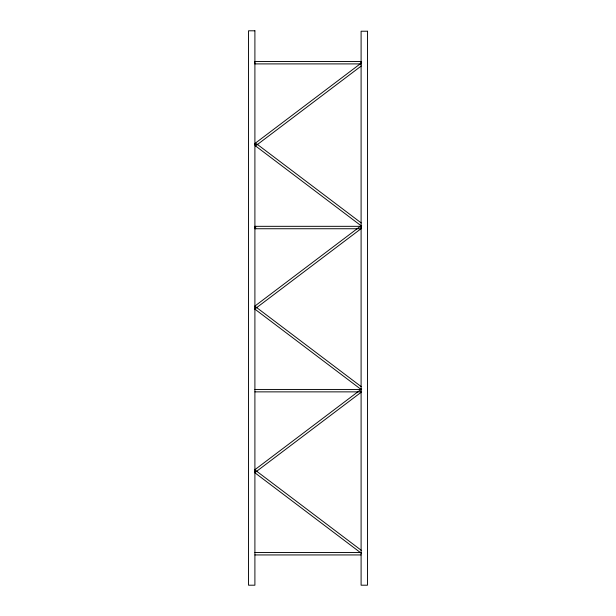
<?xml version="1.0" encoding="UTF-8"?>
<svg xmlns="http://www.w3.org/2000/svg" width="616" height="616" viewBox="0 0 616 616"><rect width="100%" height="100%" fill="white"/><g stroke="black" fill="none" stroke-linecap="round" stroke-linejoin="round"><path stroke-width="0.92" d="M254.824 308.115L255.601 306.768L361.238 386.656M254.824 471.756L255.601 470.416L361.238 550.296M254.477 143.828L361.646 62.786M361.292 65.958L255.655 145.846L254.87 144.498M254.493 306.368L361.661 225.333M254.901 308.97L361.307 228.505M254.493 470.016L361.661 388.973M254.901 472.611L361.307 392.153M361.099 61.477L254.793 61.477L254.793 63.902L361.099 63.902M254.901 389.451L361.099 389.451M254.901 391.868L361.099 391.868M254.901 552.514L361.099 552.514M254.901 554.939L361.099 554.939M361.222 222.954L256.356 143.644L255.178 145.661L361.577 226.126M254.431 308.785L361.592 389.828M254.431 472.433L361.592 553.468M360.984 61.477L360.984 63.902M255.655 226.326L255.655 228.744M254.901 30.8L248.525 30.8L248.525 585.2L254.901 585.2L254.901 30.8M367.475 31.216L361.099 31.216L361.099 585.2L367.475 585.2L367.475 31.216M360.984 226.326L254.793 226.326L254.793 228.744L360.984 228.744L360.984 226.326"/></g></svg>
